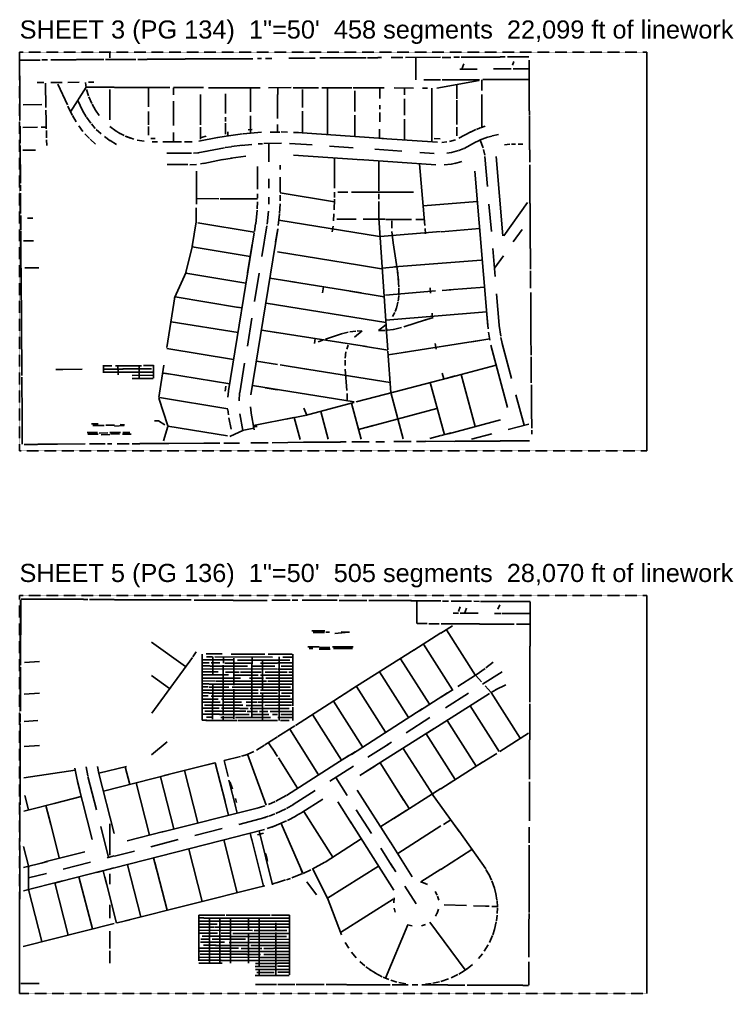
# Model space of a CAD drawing. Extents: x -2600 to 3275, y -994 to 4983.
# Drawn here: x 100 to 1676, y -992 to 1159 of the extents above; entities that cross this region are included whole.
import ezdxf

# ---------------------------------------------------------------- set-up
doc = ezdxf.new("R2010")
doc.units = 0
doc.linetypes.add('DASHED', pattern=[0.75, 0.5, -0.25])
for name, color, linetype in [('SHEET3_LINEWORK', 4, 'CONTINUOUS'), ('SHEET5_LINEWORK', 2, 'CONTINUOUS'), ('SHEET_FRAME', 8, 'DASHED'), ('TITLEBLOCK', 2, 'CONTINUOUS')]:
    doc.layers.add(name, color=color, linetype=linetype)
doc.styles.get("Standard").update_dxf_attribs({"font": 'Arial'})

msp = doc.modelspace()

# ---------------------------------------------------------------- linework, layer by layer
at = {"layer": 'SHEET3_LINEWORK'}
for p, q in [((299.5, 1084.6667), (299.5, 1074.1667)), ((1029.4997, 1075.5658), (952.1666, 1075.1792)), ((1058.8333, 1075.5), (1071.5, 1075.5)), ((1075, 1075.5), (1089.6667, 1075.5)), ((1089.8333, 1075.8333), (1161.1667, 1075.8333)), ((1161.3333, 1076.1667), (1172.1667, 1076.1667)), ((1176.8333, 1076.3333), (1224.3333, 1076.3333)), ((1484.5, 1086.8333), (1484.5, 206.3333)), ((100.3333, 1068.8333), (100.3333, 1038.1667)), ((100.5, 1069.3333), (146, 1069.3333)), ((149.5, 1069.6667), (162.1667, 1069.6667)), ((169.3333, 1070), (225.3333, 1070)), ((225.5, 1070.3333), (286, 1070.3333)), ((289.8333, 1070.5), (309.8333, 1070.5)), ((356.5, 1070.6667), (309.9994, 1070.4627)), ((361.1667, 1070.8333), (381.8333, 1070.8333)), ((382, 1071.1667), (425.5, 1071.1667)), ((425.6667, 1071.5), (465.8333, 1071.5)), ((466, 1071.8333), (530, 1071.8333)), ((615, 1072.3333), (530.1664, 1072.0809)), ((625.1667, 1072.5), (634.5, 1072.5)), ((643.3333, 1072.6667), (657, 1072.6667)), ((694.1667, 1073.5), (703.3333, 1073.5)), ((703.5, 1073.6667), (752.5, 1073.6667)), ((763, 1074), (829, 1074)), ((826, 1074.3333), (865.1667, 1074.3333)), ((868.1667, 1074.5), (890.8333, 1074.5)), ((891, 1074.6667), (899.1667, 1074.6667)), ((945.8333, 1075), (920.5, 1074.8333)), ((974.8333, 1075), (974.8333, 1025.6667)), ((1032.8333, 1075.3333), (1051.8333, 1075.3333)), ((1080.6667, 1061), (1076.3333, 1049.5)), ((1191.3333, 1065.8333), (1188.5, 1057.8333)), ((1224.8333, 1069.3333), (1224.8333, 1019.6667)), ((100.5, 1034.1667), (100.5, 986.6667)), ((1110.3333, 1049.3333), (1071.6669, 1049.1173)), ((1146.3333, 1049.6667), (1185.3333, 1049.6667)), ((1189.6667, 1050.1667), (1223, 1050.1667)), ((139.3333, 1019.6667), (154, 1019.6667)), ((157.1692, 1018.6667), (158, 964.6641)), ((169.3333, 1020), (194.1667, 1020)), ((184.3333, 1016.1667), (205.8435, 970.1714)), ((231.6667, 1020.3333), (206.8333, 1020.1667)), ((245.5, 1019.8333), (247.3333, 1007.6667)), ((252, 1020.5), (264.1667, 1020.5)), ((1029.5, 1025.6667), (992.1667, 1025.5)), ((1114.8333, 1024.1667), (1020.8988, 1007.1387)), ((1033.1667, 1025.5), (1099.6667, 1025.5)), ((1065.5, 1015), (1065.5, 983.6667)), ((1099.8333, 1025.8333), (1115.1667, 1025.8333)), ((1120.5, 1025.8333), (1120.5, 1002)), ((1225.0007, 1026.4691), (1122.6663, 1026.0901)), ((1225.3333, 1019.5), (1225.3333, 957.1667)), ((247.1667, 1009.5), (212.8841, 955.1347)), ((247.5, 1009.3333), (308.8333, 1009.3333)), ((248.1667, 1004.6667), (252.3333, 990.3333)), ((299.5, 1004.6667), (299.5, 937.6667)), ((310, 1008.6667), (432.1667, 1008.6667)), ((385, 1008.5), (385, 965.8333)), ((440, 1008.5), (505.8333, 1008.5)), ((440, 1008.3333), (440, 992.8333)), ((499.8333, 993.1667), (499.8333, 926.3333)), ((517.1664, 1008.217), (631.4999, 1007.9668)), ((554.8333, 995), (554.6667, 951.6667)), ((609.8333, 1007.6667), (609.8333, 955.1667)), ((699.9994, 1008.4053), (649.6666, 1008.0027)), ((669.8333, 993.3333), (669.8333, 940.3333)), ((670, 1007.8333), (670, 993.5)), ((703.8333, 1008.3333), (759.9991, 1008.1113)), ((725, 1004.5), (725, 964.6667)), ((767.1667, 1008.1667), (784.6667, 1008.1667)), ((780, 1008), (780, 949.5)), ((784.8333, 1008), (833.3333, 1008)), ((836.5, 1007.8333), (905.1667, 1007.8333)), ((840, 1001.6667), (840, 956)), ((895.1667, 1007.5), (895.1667, 984.8333)), ((926.6667, 1007.6667), (969.5, 1007.5)), ((950.1667, 1007.5), (950.1667, 992.8333)), ((989.8333, 1007.5), (1000.8333, 1007.5)), ((1010.1667, 1007.3333), (1009.969, 917.0001)), ((1120.3333, 993.3333), (1120.3333, 921)), ((100.8333, 986.5), (100.8333, 970.3333)), ((101, 970), (101, 936.1667)), ((149, 971.1667), (108.3333, 970.3333)), ((228.5, 980), (239.1667, 957.8333)), ((253.1667, 988), (259.3333, 973.5)), ((260.1667, 971.6667), (267.5, 958.6667)), ((439.8333, 978.3333), (439.8333, 924.5)), ((895, 970), (895, 960.6667)), ((950, 984), (950, 947.6667)), ((1065.3729, 980.8338), (1065.1667, 927)), ((158.5, 958.8333), (158.5, 948.1667)), ((158.8812, 948.002), (159.1667, 917.1667)), ((207, 967.3333), (216.1667, 948)), ((216.6667, 947), (224.8333, 932.6667)), ((239.3333, 957.6667), (247, 944.3333)), ((267.6667, 958.5), (276, 946.6667)), ((384.8333, 955.6667), (384.8333, 926)), ((724.8333, 956.8333), (724.8333, 908.6667)), ((779.8333, 949.3333), (779.8333, 904.8333)), ((839.8333, 947.5), (839.8333, 900.6667)), ((895, 953.8333), (895, 932.8333)), ((1225.5, 957), (1225.5, 946.8333)), ((247.8333, 943.1667), (257.3333, 930)), ((258.6667, 928.3333), (267.3333, 918.5)), ((554.6667, 930.1667), (554.5, 905.6667)), ((554.6667, 943.1667), (554.6667, 933.8333)), ((609.6667, 946), (609.6667, 908.1667)), ((669.8333, 927), (669.6667, 910.8333)), ((949.8333, 938.6667), (949.8333, 928.8333)), ((949.8333, 928.6667), (949.8333, 893.3333)), ((1225.8333, 945.6667), (1225.8333, 871.3333)), ((101.1667, 923.5), (101.3333, 885.5)), ((139.8333, 920.8333), (107.1616, 920.3188)), ((158.6667, 921.3333), (147.8333, 921.1667)), ((159.3333, 914.1667), (159.8333, 897.8333)), ((230.6667, 923.8333), (239.8333, 911.8333)), ((244.5, 906.3333), (254.5, 895.8333)), ((269.3333, 916.3333), (280, 906.3333)), ((299.1667, 922.8333), (313.1667, 912.5)), ((310.3333, 914.3333), (321.3333, 907.5)), ((319.3333, 908.6667), (330.8333, 902.6667)), ((384.8333, 922.5), (384.6667, 903.5)), ((439.6667, 909.5), (439.6667, 888.8333)), ((499.6667, 920.8333), (499.6667, 894.3333)), ((591.9668, 906.7358), (556, 901.6667)), ((559.6667, 911.1667), (559.6667, 902.3333)), ((634.491, 909.7906), (593.6557, 906.8172)), ((613.3333, 915.8333), (604.6667, 915.1667)), ((653.1667, 910.3333), (675, 910.3333)), ((677.3333, 910.6667), (691.3333, 910.3333)), ((704.5, 909.6667), (715.6667, 909.1667)), ((713.342, 909.2929), (903.5004, 896.1718)), ((894.8333, 916.5), (894.8333, 896.8333)), ((1009.8333, 916.8333), (1009.8333, 889)), ((1065.1667, 920.8333), (1065.1667, 901.8333)), ((1096, 910.6667), (1069.8333, 896.6667)), ((1107.5, 915.8333), (1095.5, 910.3333)), ((1117, 919.6667), (1109, 916.3333)), ((1127.8333, 923.3333), (1117.5, 919.8333)), ((1157, 905.1667), (1143.1667, 901.8333)), ((159.8333, 893.1667), (160, 880.3333)), ((255.6667, 894.8333), (267.8333, 883.8333)), ((287.3333, 900.3333), (300, 891.3333)), ((299.8333, 891.5), (314.3333, 882.8333)), ((333.3333, 901.5), (345.1667, 896.8333)), ((336, 900.3333), (352.5, 894.5)), ((359.8333, 892.5), (374.8333, 890)), ((390.1667, 896.1667), (399.6667, 896.1667)), ((392.6667, 888.6667), (404.3333, 888.6667)), ((416.1667, 888.6667), (457.8333, 888.5)), ((464.3333, 888.6667), (481.5, 888.6667)), ((537, 898.5), (495.5, 890)), ((512.3333, 901), (501, 898.5)), ((555.8333, 901.6667), (533.1667, 897.6667)), ((613, 883), (589.8333, 881)), ((636.3333, 884.5), (626.8333, 884.1667)), ((678.0033, 885.4952), (639.4984, 884.7475)), ((650.6667, 885), (650.6667, 844.8333)), ((695.6667, 885.1667), (745.8387, 881.9167)), ((899.5, 896.5005), (1022.6605, 888.0759)), ((1015.3333, 895.8333), (1028.5, 895.3333)), ((1043, 888.6667), (1032, 887.6667)), ((1062.1667, 893.5), (1049.5, 889.8333)), ((1106.3333, 887.8333), (1081.3333, 874.3333)), ((1118.5, 893.3333), (1106.5, 887.8333)), ((1133.3333, 898.8333), (1115.6667, 892.3333)), ((1116.6667, 892.5), (1123.1667, 875.6667)), ((1142.5, 901.6667), (1131.1667, 898)), ((1182.1667, 883.5), (1170.6667, 881.8333)), ((1194.5, 884), (1186.3333, 883.8333)), ((1200.8333, 884), (1211.1667, 883.8333)), ((101.583, 880.8337), (101.9105, 797.333)), ((135.1667, 870.5), (107.496, 870.2056)), ((425.1667, 863.5), (480, 863.5)), ((495.5, 864.8333), (483.8333, 863.6667)), ((552.3333, 875.6667), (493.8661, 864.3312)), ((514.1667, 868), (497.5, 865)), ((567.6667, 878), (554.3333, 876)), ((592.1667, 881.1667), (567.8333, 878.1667)), ((784.3333, 879.1667), (836.5, 875.6667)), ((884.1667, 872.3333), (943.993, 868.231)), ((984, 865.5), (1015.1667, 863.3333)), ((1053.5, 865.1667), (1043.5, 863.5)), ((1069.1667, 869.3333), (1053.6667, 865.1667)), ((1080.5, 874), (1069.5, 869.5)), ((1124.3333, 872), (1127, 859)), ((1226.1667, 871.1667), (1226.1667, 843.8333)), ((490.6667, 839), (476, 838.3333)), ((507.8333, 841.3333), (499.3333, 840.1667)), ((547.8333, 849.5), (507.1667, 841.1667)), ((569.5, 853), (545.6667, 849)), ((599.3333, 856.8333), (566.5, 852.6667)), ((705.1745, 859.6138), (856.0072, 849.2709)), ((795.6667, 853.5), (795.6667, 786.6667)), ((849.9969, 849.6211), (1019.3333, 838)), ((893.1667, 846.6667), (893.1667, 780.6667)), ((983.1667, 840.1667), (994.5, 703.8333)), ((1053, 839.5), (1037.1667, 837.6667)), ((1062.3333, 841.5), (1053.8333, 839.6667)), ((1076.1667, 845.1667), (1060.6667, 841)), ((1127.3333, 856.5), (1132.8333, 790.3333)), ((1152.5, 856.6667), (1167.0755, 681.3258)), ((425.6667, 838.5), (471.5, 838.5)), ((490.5, 823.8333), (490.5, 750.8333)), ((625.5, 834.3333), (625.5, 784.3333)), ((675.6667, 837), (675.6667, 827.8333)), ((1105.0545, 824.1712), (1133.7715, 481.6615)), ((1226.4671, 838.0004), (1226.752, 752.8331)), ((650.5, 807.1667), (650.5, 786.1667)), ((675.5, 810.6667), (675.5, 777.5)), ((102.1667, 793.1667), (102.1667, 780.5)), ((102.3333, 775.3333), (102.3333, 730.8333)), ((675.4999, 775.9995), (795.3333, 756.5)), ((795.5, 777.5), (795.5, 766.1667)), ((803, 777.6667), (825, 777.6667)), ((833.1667, 777.5), (917.5, 777.5)), ((917.6667, 777.3333), (969.3333, 777.3333)), ((491, 763.3333), (539.8324, 762.8934)), ((542.8333, 763), (556, 763)), ((556.1667, 762.8333), (625.3333, 762.8333)), ((625.1667, 756), (624.6667, 741)), ((625.5, 774), (625.5, 764.1667)), ((650.3333, 766.6667), (650.1667, 751)), ((675.5, 771.1667), (675.3333, 758.5)), ((795.5, 762), (794.8333, 738.5)), ((893.1667, 774.1667), (893, 762)), ((893, 756.8333), (893, 720.3333)), ((1110.5, 757), (991.0203, 747.2517)), ((1221.3333, 755.1667), (1169.0185, 681.3203)), ((490.3333, 742.8333), (490.3333, 710.6667)), ((624.5, 738), (621.3152, 707.6511)), ((649.3333, 735.6667), (646.4983, 707.3168)), ((675.1667, 752), (674, 730.6667)), ((1136.1667, 751.5), (1141.5, 690.5)), ((1227.0924, 752.6669), (1227.3832, 653.4997)), ((102.6667, 726.1667), (102.6667, 694.5)), ((129.1667, 720.3333), (117.8333, 720.1667)), ((490.1667, 712.3333), (481.5, 657.3333)), ((493.4895, 710.1025), (618.1667, 689.6667)), ((673.8333, 729.3333), (671.1667, 704)), ((672.6592, 715.7872), (894.6441, 679.8607)), ((794.1667, 729.6667), (793.1667, 714.6667)), ((800.5, 717.8333), (843.1667, 717.8333)), ((858.8333, 717.6667), (907, 717.6667)), ((892.8333, 720.1667), (909.9217, 472.5061)), ((908.6667, 717.5), (965.3333, 717.5)), ((922, 714.6667), (921.8333, 698)), ((974.5, 717.3333), (993.1667, 717.3333)), ((102.8333, 692), (102.8333, 680.1667)), ((670.1148, 696.3147), (610.6985, 329.8552)), ((621.1667, 707.5), (618.5, 690.5)), ((645.8333, 703.6667), (634.8333, 635.5)), ((670, 696.8333), (665.3333, 668.1667)), ((792, 702.3333), (790.3333, 690)), ((1029.5, 690.6667), (895.8322, 679.5134)), ((922.1667, 691), (924.5386, 665.8213)), ((995.088, 697.3402), (996, 685.6667)), ((1115.1667, 697.3333), (1030.6667, 690.3333)), ((1209.5, 695.3333), (1189.6667, 667.6667)), ((103.1667, 680), (103.1667, 607.8333)), ((121.3333, 670.1667), (109, 669.8333)), ((121.5, 670.3333), (131, 670.3333)), ((618.1769, 687.8046), (561.5389, 339.1874)), ((481.8333, 658.8333), (466.6667, 598.3333)), ((481.3333, 656.6667), (609.3256, 635.9521)), ((613.8333, 662.6667), (603.5, 599.1667)), ((669.3494, 645.7663), (850.4976, 616.4849)), ((924.6667, 665.6667), (934.8333, 598.6667)), ((1144.5, 653), (1149.8333, 591.1667)), ((1227.8333, 653.3333), (1227.8333, 607.3333)), ((1118.8382, 627.7724), (927.8107, 612.6188)), ((1168.3333, 637.3333), (1148.6667, 610)), ((103.5, 609.6667), (103.5, 583.6667)), ((142.5, 610.8333), (111.6667, 610.3333)), ((846, 617.3333), (899.32, 608.5855)), ((932.5, 612.8333), (900.6667, 610)), ((1228, 603.8333), (1228.1667, 565.8333)), ((103.7609, 583.5004), (104.0899, 495.6664)), ((467.6667, 600.8333), (442.1667, 544.1667)), ((466.9736, 598.5043), (599.8382, 576.8635)), ((628.6667, 598.6667), (618.8333, 536.3333)), ((652.4911, 587.4423), (708.3333, 578.8333)), ((934.3333, 601.8333), (936.3333, 583.6667)), ((936.1667, 587.5), (937.3333, 568)), ((698.5172, 580.4391), (854.5074, 555.0453)), ((770.8333, 568.5), (768.8333, 555)), ((1018.4938, 559.5727), (907.6667, 550.1667)), ((937.5, 565.5), (937.1667, 549.6667)), ((1006.1667, 566.1667), (1007.1667, 554.3333)), ((1052.3333, 562), (1032.8333, 560.5)), ((1126.3381, 568.108), (1048.5005, 561.8271)), ((443.2392, 546.5152), (425.2217, 434.8513)), ((443.3333, 546.3333), (583.6849, 523.2776)), ((829.3333, 559), (904.6667, 546.6667)), ((937, 547.6667), (935.8333, 537.3333)), ((1152.8333, 553.3333), (1158.6667, 484.3333)), ((1228.4086, 556.1669), (1228.7636, 460.3331)), ((580.1667, 523.6667), (590.8333, 522)), ((644.5548, 532.8369), (908.6667, 489.8333)), ((932.8333, 523.8333), (929.3333, 514.1667)), ((935.3333, 534.6667), (933, 524.3333)), ((104.5, 495.5), (104.5, 439.3333)), ((612.7774, 499.1756), (603, 437.6667)), ((1130.9785, 513.2573), (908.5, 494.6667)), ((928.3333, 511.8333), (923.6667, 503)), ((995.8333, 495.6667), (948.3333, 480.3333)), ((1011, 499.8333), (995, 495.3333)), ((1010.8333, 510.5), (1011.8333, 498.3333)), ((1131, 516.1667), (1134.3475, 475.8207)), ((434.5, 491.6667), (582.3333, 467.5)), ((909, 485.6667), (892.3333, 472.1667)), ((909.5, 478.5), (912.8333, 429.1667)), ((925, 474.6667), (912, 472.8333)), ((943.1667, 478.8333), (925.1667, 474.6667)), ((1158.8333, 483.3333), (1162.1667, 459.6667)), ((634.8333, 473), (666.3333, 468)), ((653.3593, 470.3305), (865.6948, 436.6773)), ((752.3333, 454.5), (750.8333, 443.6667)), ((812.6667, 465.3333), (775.4167, 452.9167)), ((825.8333, 468.6667), (813.3333, 465.5)), ((842.3333, 471), (829, 469.3333)), ((856.1667, 471.3333), (839.3333, 457.6667)), ((845.1667, 471.1667), (855.5, 471)), ((906.8333, 472.1667), (892.1667, 472)), ((1137.8333, 453.6667), (1098.1667, 447.3333)), ((1135.5, 468.5), (1138.5, 450.6667)), ((1162.6667, 457), (1167, 437.6667)), ((1229, 460.1667), (1229.1667, 417.8333)), ((104.6667, 439.1667), (104.6667, 430.5)), ((105, 430.3333), (105, 372.8333)), ((425.5, 432.5), (572.6667, 408.5)), ((769.8333, 450.8333), (759.1667, 447.1667)), ((825.6667, 439.8333), (822.3333, 431.1667)), ((859, 437.5), (913, 428.8333)), ((1115.1989, 449.7918), (946.9928, 423.7133)), ((1017.8333, 443.5), (1020, 431.3333)), ((1140.5384, 439.9212), (1177.3333, 302.1667)), ((1165.4322, 443.4365), (1186.2494, 366.5224)), ((820.6667, 424.8333), (818.8333, 411.3333)), ((913.1134, 426.663), (919.4673, 335.4977)), ((952, 424.3333), (913.8058, 418.3421)), ((1229.3333, 413.8333), (1229.6667, 356.6667)), ((285.1667, 396), (285.1667, 378.6667)), ((285.3333, 394.3333), (303.8333, 394.3333)), ((285.3333, 387.1667), (295, 387.1667)), ((369, 394.5), (311.8333, 394.1667)), ((317.3333, 395.3333), (317.5, 374.5)), ((327.8333, 387.3333), (391.3333, 387.3333)), ((363.8333, 396), (364, 366)), ((373.6667, 394.6667), (395.6667, 394.6667)), ((395.6667, 396), (396, 366.6667)), ((418.7738, 395.3428), (407.5, 324.1667)), ((596.8333, 400.3333), (586.1667, 334.5)), ((623, 404.3333), (669.3333, 396.8333)), ((675.6667, 396.1667), (733.1667, 387.1667)), ((720.5027, 389.0168), (918.0044, 357.5274)), ((818.5, 407), (818.5, 394.8333)), ((818.8333, 387.1667), (822.8333, 339.6667)), ((1152.1667, 395.6667), (1041.8747, 366.3443)), ((105.4128, 368.8336), (105.761, 278.9997)), ((195.1667, 386), (180.3333, 385.8333)), ((238.6667, 387), (195.3323, 386.2215)), ((285.1667, 380.3333), (305.6667, 380)), ((295.1667, 387), (329.1667, 387)), ((309.3333, 380.1667), (300.5, 380)), ((395.8336, 380.4176), (309.4997, 380.0918)), ((395.8338, 373.2427), (348.5, 373)), ((349, 366), (394.8333, 366)), ((416.3333, 378.3333), (433, 375.6667)), ((420.3196, 377.7486), (564, 354.5)), ((1061.5, 371.8333), (1030.5, 363.5)), ((1032.8333, 378.3333), (1036.3333, 365.3333)), ((1074.6667, 375), (1105.5, 260)), ((555.6667, 349.1667), (554, 338.3333)), ((614.2149, 350.4715), (838.8713, 314.9067)), ((642.1667, 345.6667), (668.6667, 341.5)), ((1030.2177, 363.4696), (942.3175, 340.728)), ((1006.6667, 357.5), (1037.7352, 241.6403)), ((1229.8333, 352.3333), (1229.8333, 334.6667)), ((407.8333, 322.6667), (427.1446, 262.0461)), ((408.6881, 324.132), (560.1667, 299.5)), ((561.5, 338.1667), (560.1667, 325.1667)), ((585.9418, 334.3478), (584.8333, 317.1667)), ((823.1667, 333.1667), (823.1667, 318.5)), ((948.514, 342.1136), (843, 314.3333)), ((919.5, 335.3333), (946.8333, 233.1667)), ((1195.8333, 330.1667), (1213.8333, 262.8333)), ((1230.1667, 334.5), (1230.1667, 276.8333)), ((609.8333, 303.8333), (611.1667, 290.3333)), ((835.3124, 312.412), (730.547, 284.4905)), ((838.6667, 313.1667), (824, 309.1667)), ((832.6667, 311.5), (853.8333, 232.3333)), ((560.1667, 297.6667), (561.5, 285.8333)), ((562.3333, 279.6667), (567.1667, 254)), ((586.1667, 288.3333), (592.8333, 251.6667)), ((611.3333, 289.3333), (618.1667, 252.5)), ((705.3385, 279.9732), (616.3333, 262.6667)), ((729.4603, 284.7018), (688.6667, 276.6667)), ((706.5, 279.8333), (719.5, 231.3333)), ((727.6667, 300.3333), (734, 285.5)), ((765, 293.5), (781.6315, 232.0356)), ((1021.5329, 299.7094), (865.1936, 258.2316)), ((106.1667, 278.8333), (106.1667, 221.3333)), ((273.5, 266.1667), (259.1667, 265.8333)), ((262.1667, 262.1667), (287, 262.1667)), ((290.5, 263.5), (309.5, 263.5)), ((331.1667, 262.6667), (310, 260.6667)), ((322, 264.3333), (331.8333, 263.8333)), ((398.1667, 273), (407.1667, 273)), ((407, 273), (420.9679, 263.9504)), ((427.5, 260.5), (418.2309, 228.648)), ((427.3333, 260.6667), (558.8333, 239.3333)), ((615.1667, 260.5), (624.5, 260.3333)), ((880.3411, 262.1364), (848.1667, 253.8333)), ((1161.6667, 274.8333), (1047.0347, 244.3695)), ((1224.115, 265.6918), (1178.5258, 253.4041)), ((1230.5, 276.6667), (1230.5, 256.3333)), ((249.6667, 247), (271.8333, 247)), ((251, 243.3333), (273.5, 243.3333)), ((295, 246), (275.6667, 245.8333)), ((299.5, 242.3333), (280.3333, 242.1667)), ((299.6667, 247), (323, 247)), ((300.8333, 243.6667), (320.6667, 243.3333)), ((327.5, 243.5), (346.8333, 243.5)), ((328.1667, 247.1667), (343.3333, 247.1667)), ((594.3333, 252.1667), (564.3333, 238.5)), ((617.3333, 256.3333), (595.1667, 252.1667)), ((1030.1329, 240.2921), (1005.5, 233.6667)), ((1053.1263, 246.1485), (1030.5, 240)), ((1142.3333, 243.8333), (1097.3333, 232)), ((1230.6667, 252.1667), (1230.6667, 243.5)), ((110.6667, 220.8333), (140, 220.8333)), ((140.1667, 221), (153.6667, 221)), ((153.8333, 221.1667), (183.6667, 221.1667)), ((245, 221.6667), (183.833, 221.3984)), ((254.1667, 221.8333), (289, 221.8333)), ((294.1667, 222), (303.5, 222)), ((315.5, 221.8333), (342, 221.8333)), ((348.5, 222), (365.6667, 222)), ((365.8333, 222.3333), (429.3333, 222.3333)), ((506.667, 223.0751), (429.4996, 222.7828)), ((506.8333, 223.3333), (542.1667, 223.3333)), ((551, 223.6667), (585.5, 223.6667)), ((648.8333, 224.1667), (610.8333, 223.8333)), ((726.6661, 225.3788), (657.4978, 224.507)), ((726.8333, 225.3333), (737, 225.3333)), ((737.1667, 225.6667), (808.5, 225.6667)), ((808.6667, 226), (821.3333, 226)), ((871.8333, 226.3333), (833.8333, 226.1667)), ((905.3333, 226.6667), (886.5, 226.5)), ((964.1667, 227.1667), (926.1667, 226.8333)), ((976.6667, 227.3333), (995.8333, 227.3333)), ((996.002, 227.8057), (1061.1647, 227.3742)), ((1061.3333, 227.8333), (1116, 227.8333)), ((1116.1667, 228.1667), (1161.1667, 228.1667)), ((1161.3333, 228.5), (1180.5, 228.5)), ((1180.6667, 228.8333), (1226, 228.8333))]:
    msp.add_line(p, q, dxfattribs=at)
at = {"layer": 'SHEET5_LINEWORK'}
for p, q in [((102.8333, -122.3333), (102.8333, -199.5)), ((103.5, -121), (122.5, -121)), ((122.6667, -121.3333), (241.3333, -121.3333)), ((241.5, -121.5), (250.6667, -121.5)), ((254.3333, -121.6667), (308.6667, -121.6667)), ((310, -122.3333), (343.5, -122.3333)), ((343.6667, -122.6667), (479.1667, -122.6667)), ((485.6667, -123), (541.1667, -123)), ((541.3333, -123.3333), (571.3333, -123.3333)), ((571.5, -123.6667), (647, -123.6667)), ((656.6693, -123.248), (697.5, -123.5)), ((702.1667, -123.3333), (714.1667, -123.3333)), ((724, -123.3333), (733.5, -123.3333)), ((733.6667, -123.5), (801.5, -123.5)), ((805.8333, -123.8333), (867, -123.8333)), ((870.8333, -124.3333), (965.5, -124.3333)), ((963.6667, -124.6667), (1021.5, -124.6667)), ((977.1667, -124.6667), (977.1667, -174.5)), ((1021.6667, -125), (1029.6667, -125)), ((1034, -125.5), (1046.6667, -125.5)), ((1052.6667, -125.6667), (1097.6667, -125.6667)), ((1102.8333, -125.8333), (1115.5, -126)), ((1117.6667, -126.1667), (1226.8333, -126.1667)), ((1227.1667, -126.8333), (1227.1667, -224.5)), ((1484.5, -113.1667), (1484.5, -991.8333)), ((1073, -137.6667), (1068.6667, -148.1667)), ((1086.5, -140.8333), (1082.5, -152.6667)), ((1160.5, -133.3333), (1156, -143.1667)), ((1057, -152), (1069.3333, -152.3333)), ((1072.6667, -152.3333), (1112.6667, -152.3333)), ((1148.5, -152.5), (1163, -152.5)), ((1165.6667, -152.6667), (1212.8333, -152.6667)), ((1210, -152.8333), (1225.1667, -152.8333)), ((745.3333, -190.8333), (774.3333, -190.8333)), ((810.3333, -193.1667), (819.3333, -193.6667)), ((977.6667, -175), (999.6667, -175)), ((1003.8333, -175.1667), (1026.1667, -175.1667)), ((1055.8333, -179.6667), (1030, -196)), ((1031, -175.5), (1115.0002, -175.7809)), ((1042.5, -188.5), (1106.8333, -289.3333)), ((1115.1667, -176.1667), (1192, -176.1667)), ((1196.6667, -176.3333), (1226, -176.3333)), ((102.5, -199.6667), (102.5, -254.5)), ((748.1667, -195), (773, -195)), ((776.3333, -193.6667), (784.3333, -193.6667)), ((818.6667, -194.6667), (795.8333, -196.5)), ((818.1667, -193.8333), (828.3333, -193.8333)), ((1030.3611, -195.448), (970.1667, -233.6667)), ((391.3333, -215.8333), (466.1667, -269.8333)), ((736.5, -226.3333), (761.3333, -226.3333)), ((747.3333, -230), (739.1667, -230.1667)), ((761.3333, -231.3333), (786, -231.5)), ((762.3333, -227.6667), (785.3333, -227.6667)), ((791.1667, -226.6667), (836.3333, -226.6667)), ((792.8333, -230.3333), (835, -230.3333)), ((971.1223, -232.9299), (830.0283, -322.2114)), ((991.7184, -220.4669), (1055.9, -320.8972)), ((1226.6667, -224.6667), (1226.6667, -329.3333)), ((102.3333, -254.6667), (102.3333, -267)), ((481.6667, -249.6667), (392.4122, -372.7697)), ((489.8333, -237.5), (482.5, -248.5)), ((503.5, -242.1667), (503.5, -287.1667)), ((503.5, -255), (515, -255)), ((511.8333, -241.8333), (547.3333, -241.8333)), ((513, -248.5), (525.6667, -248.5)), ((515.1667, -255.3333), (573.5, -255.3333)), ((527, -248.5), (526.5, -288.3333)), ((530.9999, -248.6909), (658.5, -249.1667)), ((550.1667, -248.8333), (550.1667, -262.6667)), ((567.5, -242.3333), (641.3333, -242.3333)), ((573.4269, -251.4997), (573.1667, -310.8333)), ((581, -255.6667), (696.8333, -255.6667)), ((613.5, -249.1667), (613.5, -263.8333)), ((636.6667, -256.8333), (636.5, -321.3333)), ((662.6667, -242.3333), (649, -242.5)), ((671.8333, -242.1667), (662.8333, -242.5)), ((672, -242.1667), (702.1667, -242.1667)), ((673.5, -248.6667), (673.5, -270.5)), ((681.3333, -248.8333), (703.5, -248.8333)), ((703.3333, -255.3333), (703.3333, -356.3333)), ((703.6667, -242.5), (703.6667, -260)), ((941.1667, -252.5), (1005.1667, -353)), ((102, -271.5), (102, -368.1667)), ((144, -258.3333), (110.8333, -260.8333)), ((503.333, -275.1084), (669.5, -275.6667)), ((503.6667, -261.6667), (518.3333, -261.6667)), ((503.8333, -268.3333), (520.5, -268.3333)), ((520.6667, -268.6667), (603.5, -268.6667)), ((523, -261.8333), (542, -261.8333)), ((549.8333, -266.5), (549.8333, -374.6667)), ((553.1667, -262.1667), (613.3333, -262.1667)), ((613.1667, -264), (613.1667, -382.3333)), ((613.1667, -269), (663.3333, -269)), ((631.6667, -262.3333), (669.5, -262.3333)), ((670, -262), (703.3333, -262)), ((671, -275.3333), (703.3333, -275.3333)), ((673.1667, -270.6667), (673.1667, -388.8333)), ((677.6667, -268.6667), (703.3333, -268.6667)), ((1128.1667, -273.8333), (1107.8333, -288.5)), ((1145.5, -259.8333), (1129.6667, -272.6667)), ((391.3333, -289.8333), (431.1667, -318.6667)), ((503.1667, -288.1667), (503.1667, -388.3333)), ((503.3333, -281.8333), (538.3333, -281.8333)), ((503.5, -288.1667), (513.1667, -288.3333)), ((504.6667, -295.1667), (588.1667, -295.1667)), ((513.3333, -288.5), (561, -288.5)), ((554.6667, -282), (585.1667, -282.1667)), ((573.3333, -288.8333), (627.1667, -288.8333)), ((587.6667, -282.1667), (633.6667, -282.1667)), ((608, -295.5), (638.3333, -295.5)), ((631.8333, -288.8333), (657, -289)), ((642.1667, -282.3333), (690.5, -282.3333)), ((643.5, -295.6667), (658.3333, -295.6667)), ((653.8333, -288.6667), (703.3333, -288.6667)), ((656.8333, -295.3333), (703.3333, -295.3333)), ((694.1667, -282), (703.3333, -282)), ((894.5, -281.6667), (958.6667, -382.5)), ((1106.8333, -289.1667), (1067.3333, -314.1667)), ((1107, -289.5), (1119.6667, -303.3333)), ((1165.3333, -281.6667), (1122.3333, -308.8333)), ((503.3333, -321.6667), (542, -321.6667)), ((503.5, -301.5), (532.3339, -301.767)), ((503.5, -308.1667), (518.1667, -308.1667)), ((505.1667, -315), (516.3333, -315)), ((518.3333, -308.5), (632.3333, -308.5)), ((518.8333, -315.1667), (561.8333, -315.1667)), ((526.6667, -308.3333), (526.3333, -385.6667)), ((534.3333, -301.8333), (551.6667, -301.8333)), ((542.1667, -322), (626.5, -322)), ((551.8333, -302), (622.3333, -302)), ((569.5, -315.3333), (653.3333, -315.5261)), ((573, -319.8333), (573, -385.1667)), ((622.5, -302.1667), (645, -302.1667)), ((632.3333, -322.1667), (688.8333, -322.1667)), ((632.5, -308.8333), (694, -308.8333)), ((648, -302), (703.3333, -302)), ((653.5, -315.1667), (698, -315.1667)), ((685.8333, -322), (703.3333, -322)), ((694.8333, -308.6667), (703.1667, -308.6667)), ((837, -317.8333), (800.5, -341.1667)), ((844.0752, -313.7858), (908, -415)), ((1057.2795, -320.4165), (1031.8333, -336.8333)), ((1128, -312.6667), (1141.3333, -327.1667)), ((1151.5, -321.3333), (1141, -327.1667)), ((1173.1667, -310.3333), (1151, -321.5)), ((144.1667, -328.3333), (110.5, -331)), ((503.3333, -328.1667), (517.8333, -328.1667)), ((503.3333, -334.8333), (516.6667, -334.8333)), ((503.3333, -341.6667), (538.6667, -341.6667)), ((517.9997, -328.3958), (627.1667, -328.8333)), ((523.3333, -335), (544.5, -335)), ((544.6667, -335.3333), (629.8333, -335.3333)), ((546, -342), (636, -342)), ((630, -335.5), (697.5, -335.5)), ((631.3333, -328.8333), (669.5, -328.8333)), ((636.3333, -328.8333), (636.3333, -389)), ((638.3333, -342.1667), (680, -342.1667)), ((678.3333, -328.6667), (703.1667, -328.6667)), ((680.6667, -342), (703.1667, -342)), ((826.6146, -324.252), (708.8656, -399.717)), ((1044.5011, -328.2415), (982.6667, -367.8333)), ((1137.3333, -329.1667), (1000.7372, -416.1108)), ((1090.7871, -328.7611), (1040.1667, -361.1667)), ((1141.1667, -327.1667), (1205, -428.3333)), ((1226.5, -329.5), (1226.5, -348.3333)), ((503.3333, -348.3333), (542.6667, -348.3333)), ((503.5, -361.8333), (541, -361.8333)), ((508.3333, -355.1667), (593.1667, -355.1667)), ((546, -362), (585.8333, -362)), ((551.8333, -348.5), (589.8333, -348.6667)), ((586, -362.1667), (605, -362.1667)), ((600, -348.8333), (624, -348.8333)), ((600.1667, -355.5), (636.3333, -355.5)), ((608.8333, -362.3333), (695.1667, -362.3333)), ((626, -348.8333), (703.1667, -348.8333)), ((669.4982, -355.4404), (641.6667, -355.6667)), ((669.8333, -355.3333), (700.5, -355.3333)), ((703.1667, -359.3333), (703.1667, -388.8333)), ((793.3333, -346), (857.3333, -447.3333)), ((989.1457, -363.4674), (833.1063, -463.758)), ((1094.6667, -356.8333), (1158.5078, -457.6617)), ((1226.3333, -351.8333), (1226.3333, -431.5)), ((101.8333, -374), (101.8333, -393)), ((503.1667, -375.1667), (541.3333, -375.1667)), ((509, -368.6667), (599.8333, -368.6667)), ((513, -381.8333), (525.6667, -381.8333)), ((541.5, -375.5), (607.1667, -375.5)), ((544.3333, -382), (574.1667, -382)), ((549.5, -379.6667), (549.5, -388.6667)), ((576.5, -382.1667), (603.5, -382.1667)), ((601.3333, -382.3333), (654.3333, -382.3333)), ((602.5, -369), (625, -369)), ((612.3333, -375.6667), (650.3333, -375.6667)), ((629.8333, -369.1667), (648, -369.1667)), ((653.1667, -368.8333), (703, -368.8333)), ((658.1667, -375.6667), (669.6667, -375.6667)), ((670, -382.1667), (703, -382.1667)), ((676.5, -375.5), (703, -375.5)), ((747, -375.6667), (810.6995, -476.751)), ((1005.9646, -382.6115), (953.3333, -416.3333)), ((101.5, -395.3333), (101.5, -531.6667)), ((140.3307, -389.2968), (110.3333, -391.5)), ((503.1667, -388.5), (513.3333, -388.5)), ((511.5, -388.8333), (580.8333, -388.8333)), ((582.5, -389.1667), (669.6667, -389.1667)), ((707.8348, -400.5023), (670.3333, -424.3333)), ((676.3333, -389), (695.1667, -389)), ((696.452, -408.2579), (760.3333, -508.6667)), ((1015.6373, -406.2872), (864.0144, -502.6894)), ((1043.9354, -389.0411), (1107.8333, -489.5)), ((669.5, -425.1667), (641.8333, -443)), ((997.4518, -418.4245), (1061.6667, -519.1667)), ((1223.3333, -417), (1160.1667, -457.1667)), ((144, -444.1667), (110.5, -446.6667)), ((425.8333, -436), (391.5, -464.5)), ((641, -443.5), (623.3333, -454.3333)), ((649.6667, -438.3333), (664.7638, -461.4365)), ((915.6753, -440.1802), (869.1667, -469.8333)), ((921.3333, -436.5), (911.6667, -442.8333)), ((947, -450.8333), (1012.8333, -554.1667)), ((1146.6667, -438.6667), (1158, -456.6667)), ((1226, -431.6667), (1226, -456.8333)), ((587.8333, -468.3333), (551.6667, -477.3333)), ((603, -463.8333), (589.8333, -467.8333)), ((617.1667, -457.5), (602.3333, -464)), ((603.5, -463.6667), (644.8333, -575.6667)), ((663.5, -459.8333), (669.1667, -468.6667)), ((671.5157, -471.6566), (714, -538.3333)), ((827.2403, -466.5206), (689.3428, -554.3482)), ((841.105, -457.9035), (812.5, -476.1667)), ((1153.3333, -461.5), (1111.9846, -487.4755)), ((1225.8333, -457), (1225.8333, -518.3333)), ((222, -494.1667), (226.3333, -516.6667)), ((246.8333, -491.3333), (250.6667, -510.8333)), ((272.1667, -490.8333), (275.3333, -506.3333)), ((336.3198, -490.6113), (275.3333, -505.5)), ((333.5, -491.3333), (343.2457, -529.9801)), ((531.4994, -482.331), (419.65, -510.4338)), ((531.6667, -482.3333), (514.3333, -486.6667)), ((532, -482.3333), (553.7819, -568.1797)), ((551.5, -477.5), (560.3729, -512.6567)), ((837.3484, -489.8571), (784.8333, -523.1667)), ((884.1667, -489.6667), (851.5, -510.6667)), ((896.1667, -482.6667), (948.5107, -565.3266)), ((1121.968, -481.2828), (1040.3941, -532.9996)), ((222.6667, -498.3333), (109.6532, -515.2435)), ((251, -512.3333), (269.8333, -586.5)), ((274.5, -503.1667), (308.7229, -638.1947)), ((429.3406, -508.1953), (285.2389, -544.7846)), ((411, -513), (440.3434, -628.5398)), ((464.2491, -499.3124), (493.6667, -615.1667)), ((798.1154, -514.8658), (823.1667, -554.3333)), ((101.1667, -531.8333), (101.1667, -575.5)), ((226.3333, -516.3333), (233, -543.6667)), ((228.248, -524.5217), (260.5, -651.5)), ((357.8333, -526.6667), (387.1667, -642.1667)), ((562.3333, -520.5), (577.6384, -581.1738)), ((564.5, -524.3333), (570.3333, -540.1667)), ((566.1667, -530.3333), (569.7006, -540.2619)), ((1052.5, -525.3333), (1030.3333, -539.6667)), ((1225.6667, -524.1667), (1225.4778, -610.5)), ((112, -554.3333), (120, -586.1667)), ((236.132, -556.8649), (176.5, -572.1667)), ((550, -553.6667), (561.6667, -598.6667)), ((688.5, -554.8333), (665.7521, -567.3224)), ((752.8333, -543.5), (704.4283, -574.6476)), ((845.2616, -542.7127), (919.7392, -658.7868)), ((1030.1667, -539.1667), (926.6037, -605.1627)), ((942, -554.8333), (960, -583.3333)), ((1009.5, -549.6667), (1070.6803, -633.9901)), ((101, -579.8333), (100.6667, -656.5)), ((190.9955, -568.3157), (109.6922, -589.1)), ((158.3333, -576.8333), (169, -618.5)), ((575.6667, -572.8333), (580.8333, -593.3333)), ((576.5, -561.3333), (578.8333, -570)), ((641.5, -577.1667), (622.1667, -583.1667)), ((664, -568), (649.5, -574.1667)), ((704.5, -574.3333), (689, -583)), ((769.5, -562.6667), (723.1667, -592.1667)), ((802.4741, -568.6834), (833.1667, -616.1667)), ((163.9229, -597.1028), (187.6667, -692.3333)), ((621.6863, -583.4118), (413.1373, -635.549)), ((649.8333, -600.5), (638.8333, -604)), ((663.6667, -595.1667), (650.8333, -600)), ((687.8333, -583.6667), (665.6667, -594.3333)), ((709.6667, -600.1667), (691.6667, -609.5)), ((725.8333, -590.3333), (710.1667, -599.8333)), ((727.5, -589.8333), (791.5055, -690.4965)), ((843.2989, -586.0223), (877.0875, -638.2768)), ((953.6667, -587.6667), (897.5326, -623.2182)), ((279.2059, -622.9902), (296.3333, -691.5)), ((299.5, -617.3333), (299.5, -686.1667)), ((642.084, -603.4917), (583.8438, -618.5404)), ((659.6667, -623.3333), (646.8333, -627.5)), ((665.6667, -620.8333), (656.6667, -624.1667)), ((689.1667, -610.6667), (662.3333, -622.3333)), ((677.8333, -616.1667), (725.0471, -726.4085)), ((830.0408, -611.0358), (926.2628, -763.5445)), ((1029.9176, -621.8706), (934.8971, -682.3382)), ((1051.8333, -608.6667), (1036.1667, -618.5)), ((1061.3333, -621.3333), (1071.6667, -635.5)), ((418.1602, -634.3081), (337.5, -655)), ((547.1667, -627.6667), (486.8333, -642.6667)), ((641, -629.3333), (568.5217, -648.0839)), ((609.3333, -637.8333), (613.1667, -653.3333)), ((638.8333, -637.6667), (625.6472, -641.0916)), ((628.6667, -632.6667), (658.5, -752)), ((1070.2017, -633.3085), (1129.0029, -716.38)), ((1225.3333, -624.1667), (1225.3333, -659.3333)), ((100.5, -664.6667), (100.5, -783.6667)), ((577.3016, -645.5437), (309.6667, -714.6667)), ((450.4775, -651.9136), (390, -667.6667)), ((551.1667, -652.6667), (580.3887, -769.3612)), ((611.7994, -648.9265), (638.6667, -754.8333)), ((854.4645, -650.4446), (774.8333, -701.5)), ((919.0122, -657.8257), (966.7968, -734.0229)), ((1225.1667, -664), (1225.1667, -698.6667)), ((109.1667, -667.5), (120.5, -713)), ((244.3613, -678.6093), (156.0851, -701.1812)), ((309.1667, -688.1667), (293.1887, -692.4161)), ((353.5, -677.1667), (309.5, -688.5)), ((473.7437, -673.1894), (503.0355, -788.491)), ((642.6667, -682), (647.1667, -699.3333)), ((643.5, -684.5), (647, -696.1667)), ((897.5, -671), (924.2894, -713.2555)), ((1098.3333, -673.8333), (1030.3333, -717.6667)), ((153.7297, -702.2506), (109, -713.5)), ((161.5, -700), (147.6667, -703.6667)), ((256.6755, -701.7012), (196.1667, -717.1667)), ((338.1041, -707.516), (367.5, -822.6667)), ((396, -692.5), (402.3333, -717)), ((398.5295, -702.8687), (425.6667, -808)), ((774, -702), (746.1667, -717.3333)), ((918.6667, -704.8333), (930.5, -723.3333)), ((1224.8333, -698.8333), (1224.8333, -813)), ((119.8333, -710.3333), (119.8333, -762.1667)), ((159.6667, -726.5), (119.9611, -736.343)), ((282.8147, -720.9272), (190.1974, -744.6201)), ((309, -714.5), (270.1669, -724.3344)), ((284.6667, -720.6667), (292.1667, -750.3333)), ((299.5, -727.3333), (299.5, -750.1667)), ((724.5, -727.1667), (701, -736.5)), ((720.8333, -716.8333), (725, -726.6667)), ((742.8333, -718.8333), (726, -726.5)), ((747.1667, -716.8333), (780.8333, -783.6667)), ((892.1667, -710.3333), (779.9178, -781.633)), ((1029.9836, -717.3077), (985.8333, -745.5)), ((1129.6667, -717.8333), (1136, -728.8333)), ((1135.8333, -728.3333), (1142, -741.3333)), ((194.7985, -743.0308), (109, -765)), ((193.6667, -743.5), (177, -747.8333)), ((178.1667, -747.6667), (207.5102, -862.8732)), ((231.3333, -734.3333), (261.0424, -849.3224)), ((288.1574, -734.0024), (314.1667, -836.1667)), ((669.1667, -746.8333), (658.5, -749.6667)), ((687.3333, -741.1667), (669.6667, -746.5)), ((698.1667, -737.5), (689, -740.5)), ((734.5, -745.1667), (755.3333, -773.6667)), ((985.1667, -745.1667), (996, -748.6667)), ((992, -747.1667), (1000.6667, -751)), ((1142.6667, -742.8333), (1148.5, -759.3333)), ((119.6667, -762.1667), (149.4466, -877.304)), ((626.2032, -757.486), (333.3214, -831.6194)), ((641.1667, -754.1667), (623.1667, -758.6667)), ((950.7828, -754.8658), (975.8333, -793.8333)), ((1017.5, -766.3333), (1021.8333, -774.3333)), ((1147.5, -756), (1151.5, -771.6667)), ((1151.5, -771.3333), (1153.8333, -786)), ((100.3333, -784.3333), (100.3333, -808.6667)), ((778.9931, -779.2725), (810.5, -862)), ((924.8333, -783.8333), (808.7542, -857.0413)), ((927.1667, -780.5), (926, -791.3333)), ((1023, -777), (1025.3333, -785.6667)), ((1154, -787.1667), (1154.8333, -800.1667)), ((100, -814), (100, -969.6667)), ((299.5, -796), (299.5, -825.1667)), ((926.8333, -803.6667), (929.5, -812.5)), ((1022.5, -812.5), (1018.1667, -820.8333)), ((1024.6667, -805.8333), (1021.6667, -814.5)), ((1037.6667, -796.1667), (1087, -797.6667)), ((1102.3333, -798.3333), (1128.5, -799)), ((1128.6667, -799.1667), (1136.8333, -799.1667)), ((1142.5, -799.5), (1154.8333, -800)), ((1155, -802.3333), (1154.6667, -815)), ((1224.6667, -815.5), (1224.6667, -827.1667)), ((309.1667, -837.3333), (108.3333, -888.3333)), ((343.3333, -829), (315.6667, -836)), ((496, -818.6667), (496, -882)), ((496.1663, -831.7912), (573, -832)), ((496.1667, -818.5), (543, -818.5)), ((497, -825), (506.6667, -825)), ((498, -838.3333), (536, -838.5)), ((506.8333, -825.3333), (581.5, -825.3333)), ((519.1667, -825.1667), (519.1667, -924.5)), ((542.5, -825.5), (542.5, -924.6667)), ((542.6667, -838.6667), (578.5, -838.6667)), ((543.1667, -818.6667), (553.1667, -818.6667)), ((556.5, -819), (653, -819)), ((566.0813, -825.5003), (565.7507, -906.1663)), ((573.1667, -832.3333), (696, -832.3333)), ((578.6667, -838.7963), (669.5, -839)), ((581.6667, -825.6667), (678.1667, -825.6667)), ((605.8333, -827.5), (605.8333, -853.1667)), ((629.1667, -828), (629.1667, -912.5)), ((656.1667, -818.8333), (696, -818.8333)), ((665.8333, -835.5), (665.8333, -854.5)), ((670, -838.5), (695.8333, -838.5)), ((676.6667, -825.3333), (695.8333, -825.5)), ((695.8333, -835), (695.8333, -950.6667)), ((696.1667, -819), (696.1667, -837)), ((1005.7163, -834.1299), (1083.6667, -939.5)), ((1152.3333, -833.8333), (1148.6667, -850.1667)), ((1154.3333, -818.8333), (1152.8333, -831.1667)), ((1224.5, -827.3333), (1224.5, -911.6667)), ((299.5, -854.5), (299.5, -892.5)), ((495.8333, -858.5), (537.3333, -858.5)), ((496.1663, -851.7454), (614.3333, -852.3333)), ((496.1667, -845), (529.3333, -845)), ((531.1667, -845.3333), (577.8333, -845.3333)), ((545.5, -858.6667), (564.5, -858.6667)), ((570.8333, -859), (695.8333, -859)), ((577.3334, -845.4558), (669.5, -845.6667)), ((617.8333, -852.3333), (690.1667, -852.3333)), ((665.6667, -857.3333), (665.6667, -951.6667)), ((670.5, -845.1667), (695.8333, -845.1667)), ((956.9432, -840.0455), (908.1667, -957.8333)), ((956.6667, -840), (966.6667, -842.6667)), ((996.5, -839.1667), (987.5, -842.1667)), ((1148.5, -850.5), (1144.5, -862.5)), ((499.8333, -878.6667), (552.3333, -878.6667)), ((500.1667, -871.8333), (520.1667, -871.8333)), ((503.3333, -865.3333), (565.6667, -865.3333)), ((525, -872), (598.8333, -872.1667)), ((563, -879), (695.6667, -879)), ((565, -865.6667), (689, -865.6667)), ((605.8333, -861), (605.6667, -924.5)), ((695.8333, -872.1667), (608.5002, -872.3971)), ((819.1647, -879.5012), (826.6667, -891.6667)), ((1144, -863.8333), (1137.3333, -879)), ((299.5, -897.5), (299.5, -924.8333)), ((495.8333, -882.1667), (495.8333, -920)), ((495.9996, -898.3104), (566.3333, -898.5)), ((496, -891.6667), (527.1667, -891.6667)), ((505.8333, -885.1667), (534, -885.1667)), ((528.1667, -892), (583.6667, -892)), ((533, -885.5), (606.6667, -885.5)), ((565, -898.8333), (695.6667, -898.8333)), ((589, -892.1667), (634.8333, -892.1667)), ((611, -885.6667), (659.5, -885.6667)), ((639.5, -892.3333), (660.3333, -892.3333)), ((659.6667, -885.5), (694.8333, -885.5)), ((661.1667, -892), (695.6667, -892)), ((832.8333, -900.3333), (843.1667, -912.6667)), ((1134.6667, -884), (1125.6667, -898.5)), ((495.6667, -918.3333), (545.3333, -918.3333)), ((495.8333, -924.8333), (547, -924.8333)), ((496.4997, -911.614), (632.5, -911.9815)), ((499.1667, -904.8333), (514.6667, -904.8333)), ((514.1667, -905.1667), (602, -905.1667)), ((542.5, -918.6667), (642, -918.6667)), ((565.6667, -904.3333), (565.6667, -924.5)), ((602.1667, -905.3333), (632.1667, -905.3333)), ((629, -914), (629, -933)), ((631.1667, -912.1667), (695.6667, -912.1667)), ((639.3333, -905.5), (695.8333, -905.5)), ((642.1667, -918.8333), (695.6667, -918.8333)), ((851.3333, -920.8333), (862.1667, -930.5)), ((1121.6667, -904), (1113.1667, -914.1667)), ((1224.3333, -921.8333), (1224.3333, -973.3333)), ((620.5, -932), (663.6667, -932)), ((620.6667, -925.3333), (669.8319, -925.5991)), ((621, -938.6667), (695.6667, -938.6667)), ((624, -945.1667), (662, -945.1667)), ((628.8333, -937.1667), (628.8333, -951.6667)), ((669.8333, -931.6667), (695.6667, -931.6667)), ((670, -925.1667), (695.6667, -925.1667)), ((670.3333, -944.8333), (695.6667, -945)), ((864.8333, -932.6667), (875.5, -940.5)), ((872.5, -938.5), (885, -946.5)), ((884.3333, -946.1667), (900.1667, -954.6667)), ((1081.3333, -941.6667), (1069.6667, -948.8333)), ((1091.8333, -934.3333), (1081.5, -941.5)), ((1099.6667, -927.6667), (1088, -937.1667)), ((620.5, -951.8333), (695, -951.8333)), ((902.8333, -955.8333), (915.1667, -960.8333)), ((919.3333, -962.3333), (933.1667, -966.5)), ((937.1667, -967.5), (952.6667, -970.3333)), ((1027.1667, -965.8333), (1012.3333, -969.1667)), ((1046.6667, -959.6667), (1030.3333, -965.3333)), ((1067.8333, -949.8333), (1053.1667, -957)), ((103, -969.8333), (143.5, -969.8333)), ((621.1667, -972), (633.8333, -972)), ((634, -972.1667), (667, -972.1667)), ((670.5, -971.8333), (707.6667, -971.8333)), ((710.5, -972), (772.8333, -972)), ((777, -972.1667), (822, -972.1667)), ((822.1667, -972.5), (918.5, -972.5)), ((922.3333, -972.6667), (958, -972.6667)), ((966.8333, -972.3333), (979.5, -972.5)), ((988.1667, -972.3333), (999, -972.3333)), ((996.1667, -972.8333), (1045.3333, -972.8333)), ((1008.6667, -969.8333), (996.3333, -971.3333)), ((1045.5, -973.3333), (1083.1667, -973.3333)), ((1088.5, -973.5), (1211.1667, -973.5)), ((1211.3333, -973.8333), (1223.8333, -973.8333))]:
    msp.add_line(p, q, dxfattribs=at)
at = {"layer": 'SHEET_FRAME'}
for p, q in [((1484.5, 1086.8333), (100.3333, 1086.8333)), ((100.3333, 1086.8333), (100.3333, 206.3333)), ((1484.5, 206.3333), (1484.5, 1086.8333)), ((100.3333, 206.3333), (1484.5, 206.3333)), ((1484.5, -113.1667), (100, -113.1667)), ((100, -113.1667), (100, -991.8333)), ((1484.5, -991.8333), (1484.5, -113.1667)), ((100, -991.8333), (1484.5, -991.8333))]:
    msp.add_line(p, q, dxfattribs=at)

# ---------------------------------------------------------------- texts
at = {"layer": 'TITLEBLOCK'}
for s, p in [('SHEET 3 (PG 134)  1"=50\'  458 segments  22,099 ft of linework', (100.3333, 1116.8333)), ('SHEET 5 (PG 136)  1"=50\'  505 segments  28,070 ft of linework', (100, -83.1667))]:
    msp.add_text(s, height=40, dxfattribs=at).set_placement(p)

doc.saveas('drawing.dxf')
